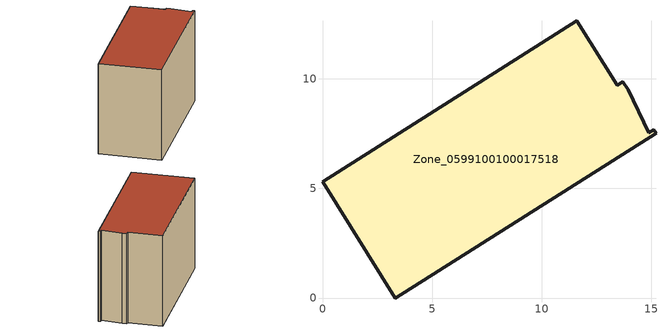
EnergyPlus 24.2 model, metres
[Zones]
Zone_0599100100017518
 floor ground (C_G): 14.89,7.55 15.11,7.69 15.21,7.52 3.32,0 0,5.31 11.61,12.64 13.45,9.72 13.71,9.88 13.95,9.5 z0
 wall outside (C_F): 3.32,0 15.21,7.52 15.11,7.69 14.89,7.55 13.95,9.5 13.71,9.88 13.45,9.72 11.61,12.64 0,5.31 3.32,0 z0:9.55
 roof outside (C_R): 14.89,7.55 13.95,9.5 13.71,9.88 13.45,9.72 11.61,12.64 0,5.31 3.32,0 15.21,7.52 15.11,7.69 z9.55
[BUILDING]
Pand.0599100100017518: North Axis=0; Terrain=City; Loads Convergence Tolerance Value=0.04; Temperature Convergence Tolerance Value=0.4; Solar Distribution=FullExterior; Maximum Number of Warmup Days=25; Minimum Number of Warmup Days=1
[Site:Location]
Rotterdam.The.Hague.AP_ZH_NLD Design_Conditions: Latitude=51.96; Longitude=4.45; Time Zone=1; Elevation=-4.5
[SITE:GROUNDTEMPERATURE:BUILDINGSURFACE]
18, 18, 18, 18, 18, 18, 18, 18, 18, 18, 18, 18
[MATERIAL] Thermal Absorptance=0.9; Solar Absorptance=0.7; Visible Absorptance=0.7
Name | Roughness | Thickness | Conductivity | Density | Specific Heat
G.TC.2015-2018 | MediumSmooth | 0.15 | 0.0428571 | 540 | 1210
F.TC.2015-2018 | Rough | 0.3 | 0.0666667 | 1920 | 840
R.TC.2015-2018 | MediumRough | 0.2 | 0.0333333 | 1500 | 1000
[CONSTRUCTION]
C_G: G.TC.2015-2018
C_F: F.TC.2015-2018
C_R: R.TC.2015-2018
[ZONE]
Zone_0599100100017518: Type=1; Multiplier=1; Ceiling Height=Autocalculate; Volume=Autocalculate; Floor Area=autocalculate; Part of Total Floor Area=Yes
[ZONEINFILTRATION:DESIGNFLOWRATE]
Infil_Zone_0599100100017518: Zone or ZoneList or Space or SpaceList=Zone_0599100100017518; Schedule=AlwaysOn; Design Flow Rate Calculation Method=Flow/Area; Flow Rate per Floor Area=0.0015; Constant Term Coefficient=1; Temperature Term Coefficient=0; Velocity Term Coefficient=0; Velocity Squared Term Coefficient=0
[HVACTEMPLATE:ZONE:IDEALLOADSAIRSYSTEM]
Zone_0599100100017518: Maximum Heating Supply Air Temperature=50; Minimum Cooling Supply Air Temperature=13; Maximum Heating Supply Air Humidity Ratio=0.0156; Minimum Cooling Supply Air Humidity Ratio=0.0077; Heating Limit=NoLimit; Cooling Limit=NoLimit; Dehumidification Control Type=ConstantSensibleHeatRatio; Cooling Sensible Heat Ratio=0.7; Dehumidification Setpoint=60; Humidification Control Type=None; Humidification Setpoint=30; Outdoor Air Method=None; Outdoor Air Flow Rate per Person=0.00944; Outdoor Air Flow Rate per Zone Floor Area=0; Outdoor Air Flow Rate per Zone=0; Demand Controlled Ventilation Type=None; Outdoor Air Economizer Type=NoEconomizer; Heat Recovery Type=None; Sensible Heat Recovery Effectiveness=0.7; Latent Heat Recovery Effectiveness=0.65
[ZONECONTROL:THERMOSTAT]
ThermostatControl_Zone_0599100100017518: Zone or ZoneList=Zone_0599100100017518; Control Type Schedule=DualSetpointControlType; Control 1=Thermostat_Zone_0599100100017518; Temperature Difference Between Cutout And Setpoint=0
[THERMOSTATSETPOINT:DUALSETPOINT]
Thermostat_Zone_0599100100017518: Heating Setpoint Temperature Schedule=HeatingSetpoint_Zone_0599100100017518; Cooling Setpoint Temperature Schedule=CoolingSetpoint_Zone_0599100100017518
[SCHEDULE:COMPACT]
HeatingSetpoint_Zone_0599100100017518: Through: 12/31, For: AllDays, Until: 24:00, 21
CoolingSetpoint_Zone_0599100100017518: Through: 12/31, For: AllDays, Until: 24:00, 24
DualSetpointControlType: Through: 12/31, For: AllDays, Until: 24:00, 4
AlwaysOn: Through: 12/31, For: AllDays, Until: 24:00, 1
